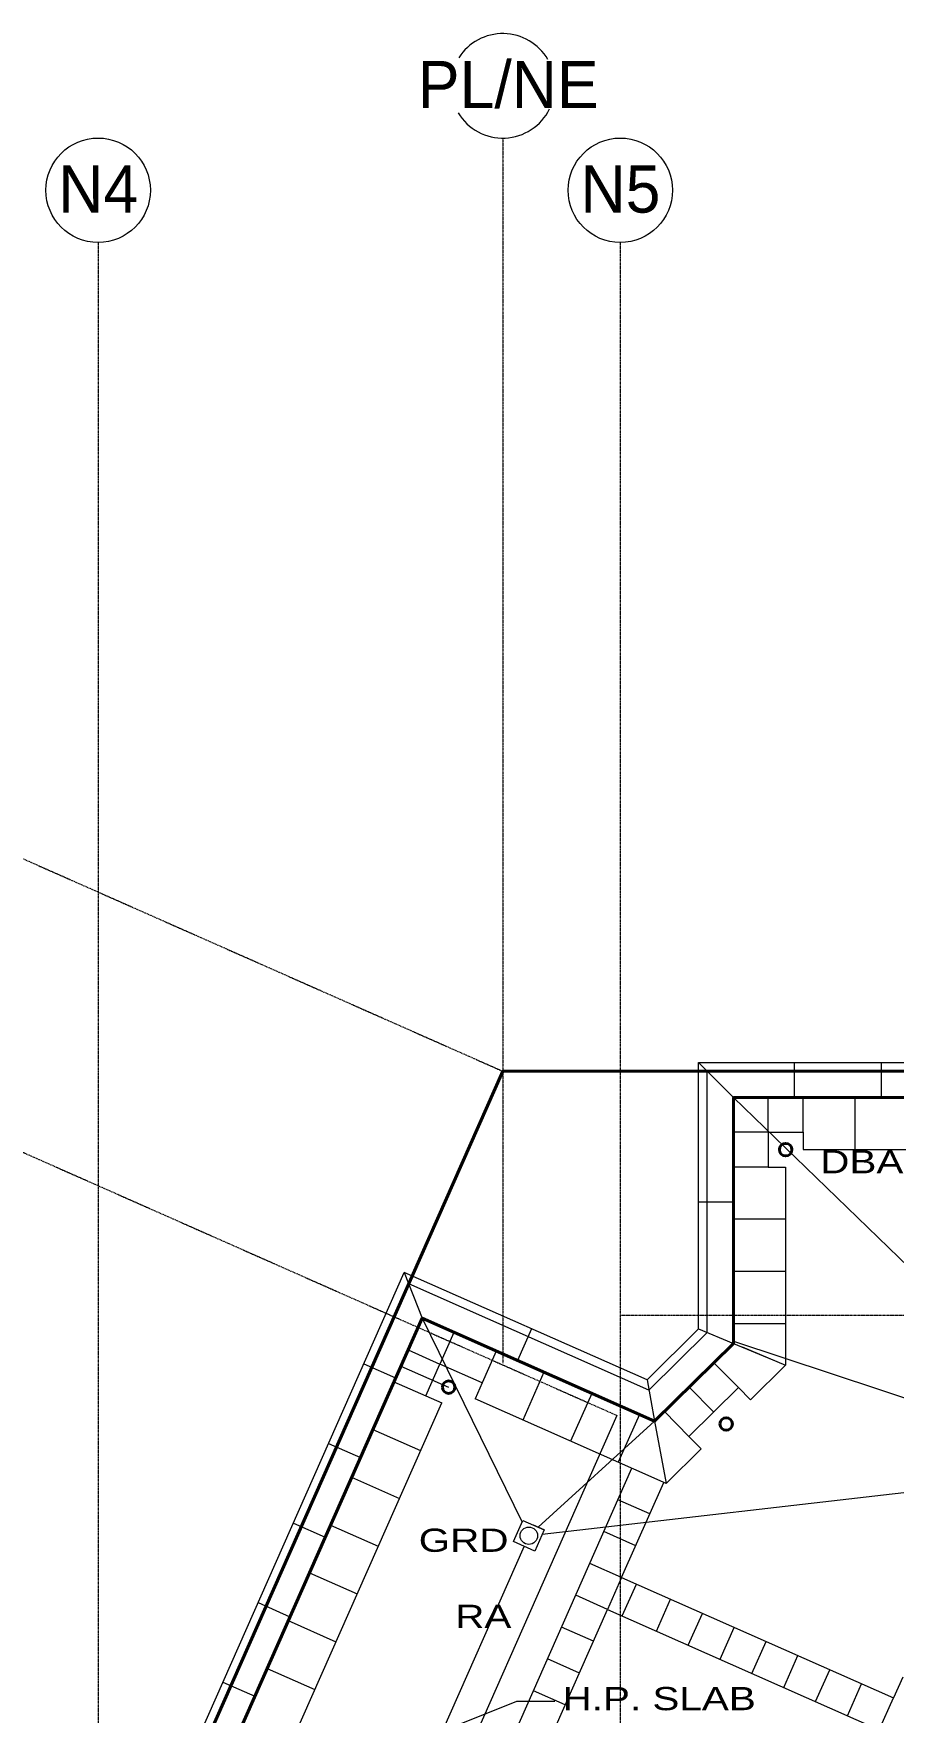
# Model space of a CAD drawing. Header units: inches. Extents: x -40190 to 0, y -3216 to 2257.
# Drawn here: x -31129 to -30536, y 1100 to 2257 of the extents above; entities that cross this region are included whole.
import ezdxf

# ---------------------------------------------------------------- set-up
doc = ezdxf.new("R2010")
doc.units = ezdxf.units.IN
doc.header["$LTSCALE"] = 0.5
doc.header["$MEASUREMENT"] = 0
doc.linetypes.add('A113$0$CENTER', pattern=[2, 1.25, -0.25, 0.25, -0.25])
for name, color, linetype in [('A113$0$63', 8, 'Continuous'), ('A113$0$A roof pave', 8, 'Continuous'), ('A113$0$A-ANNO-TEXT', 8, 'Continuous'), ('A113$0$A-GRID-1DP0-15', 8, 'Continuous'), ('A113$0$A-GRID-GRDP0-15', 8, 'Continuous'), ('A113$0$A-roof cope', 8, 'Continuous'), ('A113$0$A-roof davi', 8, 'Continuous'), ('A113$0$bp113 - A-ROOF-CRTS', 8, 'Continuous'), ('A113$0$bp113 - A-ROOF-RFDR', 8, 'Continuous'), ('A113$0$C-PROP', 8, 'Continuous'), ('A113$0$Items below', 8, 'Continuous'), ('XREF', 7, 'Continuous')]:
    doc.layers.add(name, color=color, linetype=linetype)
doc.styles.add('A113$0$style-Arial', font='arial.ttf')

# ---------------------------------------------------------------- blocks, each defined once
blk = doc.blocks.new('A113')
at = {"layer": 'A113$0$A roof pave', "lineweight": 0}
for p, q in [((-23839.0236, 1500.0923, -2660.425), (-23839.0236, 1524.0949, -2660.425)), ((-23815.0236, 1500.0923, -2660.425), (-23815.0236, 1524.0949, -2660.425)), ((-23779.0236, 1488.0949, -2660.425), (-23779.0236, 1524.0949, -2660.425)), ((-24055.7705, 1362.1541, -2660.425), (-24065.4213, 1340.349, -2660.425)), ((-23863.0236, 1354.5792, -2660.425), (-23833.0236, 1342.0542, -2660.425)), ((-24087.3646, 1350.065, -2660.425), (-24065.4213, 1340.349, -2660.425)), ((-24026.5708, 1349.2305, -2660.425), (-24036.2842, 1327.284, -2660.425)), ((-23857.0236, 1352.0742, -2660.425), (-23827.0236, 1339.5492, -2660.425)), ((-24092.2968, 1338.952, -2660.425), (-24059.3673, 1324.3776, -2660.425)), ((-23993.651, 1334.6604, -2660.425), (-24008.2211, 1301.7406, -2660.425)), ((-23876.49, 1341.2631, -2660.425), (-23859.6148, 1324.1976, -2660.425)), ((-24097.0814, 1328.12, -2660.425), (-24075.1363, 1318.4032, -2660.425)), ((-23960.7312, 1320.0903, -2660.425), (-23975.3013, 1287.1705, -2660.425)), ((-23893.5554, 1324.3879, -2660.425), (-23876.6803, 1307.3225, -2660.425)), ((-23910.6209, 1307.5128, -2660.425), (-23893.7457, 1290.4473, -2660.425)), ((-23927.8114, 1305.5202, -2660.425), (-23942.3815, 1272.6004, -2660.425)), ((-23917.3281, 1300.8803, -2660.425), (-23909.4618, 1258.0303, -2660.425)), ((-24111.6565, 1295.2024, -2660.425), (-24078.7389, 1280.6273, -2660.425)), ((-24126.2316, 1262.2848, -2660.425), (-24093.314, 1247.7097, -2660.425)), ((-23920.6624, 1237.0734, -2660.425), (-23942.6075, 1246.7902, -2660.425)), ((-24140.8067, 1229.3673, -2660.425), (-24107.8891, 1214.7922, -2660.425)), ((-23930.3792, 1215.1284, -2660.425), (-23952.3242, 1224.8451, -2660.425)), ((-24155.3818, 1196.4497, -2660.425), (-24122.4643, 1181.8746, -2660.425)), ((-23940.0959, 1193.1833, -2660.425), (-23962.041, 1202.9001, -2660.425)), ((-23940.0959, 1193.1833, -2660.425), (-23949.8126, 1171.2383, -2660.425)), ((-23949.8127, 1171.2383, -2660.425), (-23971.7577, 1180.955, -2660.425)), ((-23939.6196, 1166.7156, -2660.425), (-23929.8609, 1188.6511, -2660.425)), ((-23916.0687, 1156.2881, -2660.425), (-23906.3104, 1178.2228, -2660.425)), ((-24169.9569, 1163.5321, -2660.425), (-24137.0394, 1148.957, -2660.425)), ((-23959.5294, 1149.2933, -2660.425), (-23981.4744, 1159.01, -2660.425)), ((-23894.1237, 1146.5714, -2660.425), (-23884.3657, 1168.5052, -2660.425)), ((-23872.1786, 1136.8546, -2660.425), (-23862.421, 1158.7877, -2660.425)), ((-23850.2335, 1127.1378, -2660.425), (-23840.4762, 1149.0701, -2660.425)), ((-23969.2461, 1127.3482, -2660.425), (-23991.1912, 1137.0649, -2660.425)), ((-23828.2884, 1117.4211, -2660.425), (-23818.5315, 1139.3526, -2660.425)), ((-24184.532, 1130.6146, -2660.425), (-24151.6145, 1116.0395, -2660.425)), ((-23806.3434, 1107.7043, -2660.425), (-23796.5868, 1129.635, -2660.425)), ((-23978.9629, 1105.4032, -2660.425), (-24000.9079, 1115.1199, -2660.425)), ((-23784.3983, 1097.9876, -2660.425), (-23774.6421, 1119.9174, -2660.425)), ((-23762.4532, 1088.2708, -2660.425), (-23752.6974, 1110.1999, -2660.425))]:
    blk.add_line(p, q, dxfattribs=at)
at = {"layer": 'A113$0$A roof pave', "lineweight": 13}
for p, q in [((-23839.0236, 1500.0958, -2660.425), (-23839.0236, 1476.0949, -2660.425)), ((-23839.0236, 1500.0958, -2660.425), (-23815.0236, 1500.094, -2660.425)), ((-23815.0236, 1500.0923, -2660.425), (-23815.0236, 1488.094, -2660.425)), ((-23815.0236, 1488.094, -2660.425), (-23674.0726, 1488.0837, -2660.425)), ((-23839.0236, 1476.0949, -2660.425), (-23827.0236, 1476.0949, -2660.425)), ((-23827.0236, 1476.0949, -2660.425), (-23827.0236, 1339.5492, -2660.425)), ((-24075.1363, 1318.4032, -2660.425), (-24065.4822, 1340.2068, -2660.425)), ((-24036.2842, 1327.284, -2660.425), (-24065.4822, 1340.2068, -2660.425)), ((-23827.0236, 1339.5492, -2660.425), (-23851.1772, 1315.6649, -2660.425)), ((-24036.2842, 1327.284, -2660.425), (-24041.1409, 1316.3107, -2660.425)), ((-23859.6148, 1324.1976, -2660.425), (-23893.7457, 1290.4473, -2660.425)), ((-23859.6148, 1324.1976, -2660.425), (-23851.1772, 1315.6649, -2660.425)), ((-24166.1896, 1083.1219, -2660.425), (-24064.1638, 1313.5448, -2660.425)), ((-24075.1363, 1318.4032, -2660.425), (-24064.1638, 1313.5448, -2660.425)), ((-23909.4618, 1258.0303, -2660.425), (-24041.1409, 1316.3107, -2660.425)), ((-23885.3081, 1281.9146, -2660.425), (-23909.4618, 1258.0303, -2660.425)), ((-24400.9701, 211.5883, -2660.425), (-23933.0149, 1268.4548, -2660.425)), ((-23940.0959, 1193.1833, -2660.425), (-23911.0675, 1258.741, -2660.425)), ((-23940.0958, 1193.1836, -2660.425), (-23752.6974, 1110.1999, -2660.425)), ((-24309.3336, 359.3202, -2660.425), (-23949.8162, 1171.2304, -2660.425)), ((-23949.816, 1171.2306, -2660.425), (-23762.4532, 1088.2708, -2660.425)), ((-23746.3393, 1124.4914, -2660.425), (-23752.6974, 1110.1999, -2660.425))]:
    blk.add_line(p, q, dxfattribs=at)
at = {"layer": 'A113$0$A roof pave', "lineweight": 0, "elevation": -2660.425, "flags": 128}
for points in [[(-23839.0236, 1500.0949), (-23863.0236, 1500.0949)], [(-23839.0236, 1476.0949), (-23863.0236, 1476.0949)], [(-23827.0236, 1440.0949), (-23863.0236, 1440.0949)], [(-23827.0236, 1404.0949), (-23863.0236, 1404.0949)], [(-23827.0236, 1368.0949), (-23863.0236, 1368.0949)]]:
    blk.add_lwpolyline(points, dxfattribs=at)
at = {"layer": 'A113$0$A roof pave', "lineweight": 13, "elevation": -2660.425, "flags": 128}
blk.add_lwpolyline([(-23893.7457, 1290.4473), (-23885.3081, 1281.9146)], dxfattribs=at)
at = {"layer": 'A113$0$A-ANNO-TEXT', "lineweight": 0, "flags": 128}
blk.add_lwpolyline([(-23986.0527, 1107.6613), (-24012.6874, 1107.6613), (-24232.112, 1019.8076)], dxfattribs=at)
at = {"layer": 'A113$0$A-GRID-1DP0-15', "lineweight": 13}
for centre in [(-24301.0236, 2149.2362), (-23941.0236, 2149.2362)]:
    blk.add_circle(centre, 36, dxfattribs=at)
for start, end in [(30.3805626, 147.4972033), (211.1692113, 333.6655593)]:
    blk.add_arc((-24022.0239, 2221.2362), 36, start, end, dxfattribs=at)
at = {"layer": 'A113$0$A-GRID-GRDP0-15', "linetype": 'A113$0$CENTER', "lineweight": 0}
for p, q in [((-24022.0253, 2185.2362), (-24022.0253, 1340.9113)), ((-24301.0236, 2113.2362), (-24301.0236, -676.9046)), ((-23941.0236, 2113.2362), (-23941.0236, -676.9049)), ((-24700.9134, 1842.6911), (-24022.0239, 1542.095)), ((-24775.83, 1673.4929, 0), (-23943.3256, 1304.8799, 0)), ((-23941.0236, 1374.095), (-20364.9322, 1374.095))]:
    blk.add_line(p, q, dxfattribs=at)
at = {"layer": 'A113$0$A-GRID-GRDP0-15', "lineweight": 0}
blk.add_line((-23943.3256, 1304.8799), (-24820.8121, -676.9042), dxfattribs=at)
at = {"layer": 'A113$0$A-roof cope', "lineweight": 13}
for p, q in [((-23887.0236, 1548.0949, -2660.425), (-21055.0236, 1548.0949, -2660.425)), ((-23887.0236, 1364.5993, -2660.425), (-23887.0236, 1548.0949, -2660.425)), ((-24606.4807, 236.932, -2660.425), (-24089.9418, 1403.5237, -2660.425)), ((-23922.5723, 1329.447, -2660.425), (-24089.9418, 1403.5237, -2660.425)), ((-23922.5723, 1329.447, -2660.425), (-23887.0236, 1364.5993, -2660.425))]:
    blk.add_line(p, q, dxfattribs=at)
at = {"layer": 'A113$0$A-roof cope', "lineweight": 0}
for p, q in [((-23887.0236, 1548.0949, -2660.425), (-23863.0236, 1524.0949, -2660.425)), ((-23821.0242, 1524.0949, -2660.425), (-23821.0242, 1548.0949, -2660.425)), ((-23761.0242, 1524.0949, -2660.425), (-23761.0242, 1548.0949, -2660.425)), ((-23887.0236, 1452.0943, -2660.425), (-23863.0236, 1452.0943, -2660.425)), ((-24089.9418, 1403.5237, -2660.425), (-24077.712, 1371.8653, -2660.425)), ((-24002.1537, 1364.6693, -2660.425), (-24011.8671, 1342.7227, -2660.425)), ((-23887.0236, 1364.5993, -2660.425), (-23863.0236, 1354.5792, -2660.425)), ((-24117.8508, 1340.4918, -2660.425), (-24095.9058, 1330.775, -2660.425)), ((-23922.5723, 1329.447, -2660.425), (-23917.3281, 1300.8803, -2660.425)), ((-24142.1427, 1285.6292, -2660.425), (-24120.1976, 1275.9124, -2660.425)), ((-24166.4345, 1230.7666, -2660.425), (-24144.4895, 1221.0498, -2660.425)), ((-24190.7264, 1175.9039, -2660.425), (-24168.7813, 1166.1872, -2660.425)), ((-24215.0182, 1121.0413, -2660.425), (-24193.0732, 1111.3246, -2660.425))]:
    blk.add_line(p, q, dxfattribs=at)
at = {"layer": 'A113$0$A-roof cope', "lineweight": 40}
for p, q in [((-23863.0236, 1524.0949, -2660.425), (-21079.0236, 1524.0949, -2660.425)), ((-23863.0236, 1354.5792, -2660.425), (-23863.0236, 1524.0949, -2660.425)), ((-24574.8175, 249.1636, -2660.425), (-24077.712, 1371.8653, -2660.425)), ((-23917.3281, 1300.8803, -2660.425), (-24077.712, 1371.8653, -2660.425)), ((-23863.0236, 1354.5792, -2660.425), (-23917.3281, 1300.8803, -2660.425))]:
    blk.add_line(p, q, dxfattribs=at)
at = {"layer": 'A113$0$A-roof davi', "lineweight": 40, "extrusion": (0, 0, -1)}
for centre in [(23827.0236, 1488.0949, 2660.425), (24059.3673, 1324.3776, 2660.425), (23868.0236, 1299.0064, 2660.425)]:
    blk.add_circle(centre, 4.319, dxfattribs=at)
at = {"layer": 'A113$0$bp113 - A-ROOF-CRTS', "lineweight": 13}
for p, q in [((-23863.0236, 1524.0949, -2660.425), (-23607.0236, 1276.3374, -2660.425)), ((-24077.712, 1371.8653, -2660.425), (-24008.6778, 1231.3823, -2660.425)), ((-23863.0236, 1356.0949, -2660.425), (-23607.0236, 1271.2465, -2660.425)), ((-23917.3281, 1300.8803, -2660.425), (-23997.6033, 1227.9007, -2660.425)), ((-23994.857, 1223.0768, -2660.425), (-23607.0236, 1267.675, -2660.425)), ((-24007.3149, 1214.7007, -2660.425), (-24251.4144, 663.4074, -2660.425))]:
    blk.add_line(p, q, dxfattribs=at)
at = {"layer": 'A113$0$bp113 - A-ROOF-RFDR', "lineweight": 13}
blk.add_line((-23993.5211, 1226.0939, -2660.425), (-24000.8377, 1229.3323, -2660.425), dxfattribs=at)
blk.add_circle((-24004.0755, 1222.0168, -2660.425), 6, dxfattribs=at)
blk.add_3dface([(-24008.1521, 1232.5696, -2660.425), (-23993.5211, 1226.0939, -2660.425), (-23999.999, 1211.4639, -2660.425), (-24014.6299, 1217.9396, -2660.425)], dxfattribs=at)
at = {"layer": 'A113$0$C-PROP', "lineweight": 40, "flags": 128}
blk.add_lwpolyline([(-25004.5437, -676.9041), (-24022.0239, 1542.095), (-21061.0239, 1542.095), (-21061.0239, -676.9042)], dxfattribs=at)
at = {"layer": 'A113$0$Items below', "lineweight": 0}
for p, q in [((-23881.0236, 1362.0943, -2660.425), (-23881.0236, 1542.0949, -2660.425)), ((-21061.0236, 1542.0949, -2660.425), (-23881.0236, 1542.0949, -2660.425)), ((-24598.5649, 239.9899, -2660.425), (-24086.8843, 1395.6091, -2660.425)), ((-23921.2612, 1322.3054, -2660.425), (-24086.8843, 1395.6091, -2660.425)), ((-23881.0236, 1362.0943, -2660.425), (-23921.2612, 1322.3054, -2660.425))]:
    blk.add_line(p, q, dxfattribs=at)
at = {"layer": 'A113$0$63', "lineweight": 0, "style": 'A113$0$style-Arial', "width": 1.246875}
for s, p in [('DBA', (-23803.1727, 1471.7499, -0.001)), ('RA', (-24054.848, 1158.4395, -0.001))]:
    blk.add_text(s, height=16, dxfattribs=at).set_placement(p)
at = {"layer": 'A113$0$A-ANNO-TEXT', "lineweight": 70, "style": 'A113$0$style-Arial', "width": 1.246875}
blk.add_text('GRD', height=16, dxfattribs=at).set_placement((-24079.9935, 1210.9004))
at = {"layer": 'A113$0$A-ANNO-TEXT', "lineweight": 13, "style": 'A113$0$style-Arial', "width": 1.246875}
blk.add_text('H.P. SLAB', height=16, dxfattribs=at).set_placement((-23980.8005, 1101.7646))
at = {"layer": 'A113$0$A-GRID-1DP0-15', "lineweight": 13, "style": 'A113$0$style-Arial', "width": 0.95}
for s, p in [('PL/NE', (-24080.5909, 2205.8402)), ('N4', (-24328.4799, 2133.8402)), ('N5', (-23968.4799, 2133.8402))]:
    blk.add_text(s, height=32.5, dxfattribs=at).set_placement(p)

msp = doc.modelspace()

# ---------------------------------------------------------------- block references
at = {"layer": 'XREF'}
msp.add_blockref('A113', (-6783.7, 0), dxfattribs=at)

doc.saveas('drawing.dxf')
